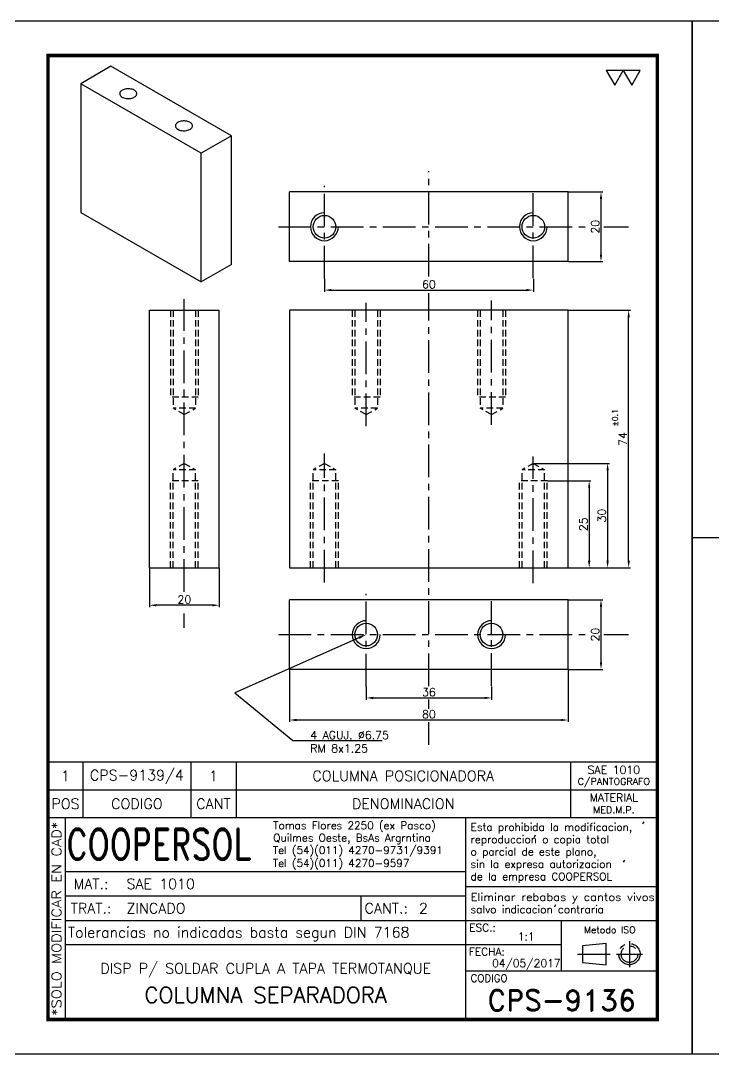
# Model space of a CAD drawing. Extents: x -13768 to 18086, y -10615 to 1188.
# Drawn here: x 2957.1 to 3156.1, y 891 to 1188 of the extents above; entities that cross this region are included whole.
import ezdxf
from ezdxf import colors
from ezdxf.entities.mleader import LeaderData, LeaderLine
from ezdxf.enums import TextEntityAlignment as Align
from ezdxf.math import Vec2, Vec3

# ---------------------------------------------------------------- set-up
doc = ezdxf.new("R2010")
doc.units = 0
doc.header["$LTSCALE"] = 7.5
doc.header["$MEASUREMENT"] = 0
doc.linetypes.add('CENTER', pattern=[2, 1.25, -0.25, 0.25, -0.25])
doc.linetypes.add('HIDDEN', pattern=[0.375, 0.25, -0.125])
doc.layers.get('0').update_dxf_attribs({"linetype": 'CONTINUOUS'})
doc.layers.get('DEFPOINTS').update_dxf_attribs({"linetype": 'CONTINUOUS'})
for name, color, linetype in [('0-CO', 3, 'CONTINUOUS'), ('1', 1, 'CENTER'), ('CL', 1, 'CENTER'), ('CO', 3, 'CONTINUOUS'), ('FI', 1, 'CONTINUOUS'), ('OC', 1, 'HIDDEN')]:
    doc.layers.add(name, color=color, linetype=linetype)
doc.styles.add('ROMAND', font='ROMAND')
doc.styles.add('ROMANS', font='ROMANS.SHX')
doc.dimstyles.new('1', dxfattribs={"dimtxt": 2.3, "dimasz": 2, "dimexe": 0.5, "dimexo": 0.0625, "dimgap": 0.5, "dimtad": 1, "dimdec": 4, "dimdsep": 46, "dimtxsty": 'ROMANS', "dimcen": -2, "dimclrt": 7, "dimadec": 0, "dimazin": 0, "dimtfac": 0.869565, "dimtdec": 4, "dimtmove": 0, "dimatfit": 3, "dimfxl": 1, "dimtolj": 1, "dimarcsym": 0})

# ---------------------------------------------------------------- blocks, each defined once
blk = doc.blocks.new('A4G')
blk.add_line((0, 148.5), (9.75, 148.5))
blk.add_lwpolyline([(0, 297), (210, 297), (210, 0), (0, 0)], close=True)
at = {"const_width": 1}
blk.add_lwpolyline([(25, 287), (200, 287), (200, 10), (25, 10)], close=True, dxfattribs=at)
blk = doc.blocks.new('*D134')
at = {"layer": 'CO', "color": 0, "lineweight": -2}
for p, q in [((3114.43, 1021.6), (3124.3, 1021.6)), ((3123.8, 1019.6), (3123.8, 1003.6)), ((3114.43, 1001.6), (3124.3, 1001.6))]:
    blk.add_line(p, q, dxfattribs=at)
at = {"layer": 'CO', "color": 0}
for points in [[(3123.47, 1019.6), (3124.14, 1019.6), (3123.8, 1021.6)], [(3123.47, 1003.6), (3124.14, 1003.6), (3123.8, 1001.6)]]:
    blk.add_solid(points, dxfattribs=at)
at = {"layer": 'DEFPOINTS', "color": 0}
for p in [(3114.37, 1021.6), (3114.37, 1001.6), (3123.8, 1001.6)]:
    blk.add_point(p, dxfattribs=at)
at = {"layer": 'CO', "color": 7, "insert": (3122.15, 1011.6), "char_height": 2.3, "attachment_point": 5, "rotation": 90, "style": 'ROMANS'}
blk.add_mtext('\\A1;20', dxfattribs=at)
blk = doc.blocks.new('*D135')
at = {"layer": 'CO', "color": 0, "lineweight": -2}
for p, q in [((3108.43, 1055.8), (3120.91, 1055.8)), ((3120.41, 1053.8), (3120.41, 1032.8)), ((3114.43, 1030.8), (3120.91, 1030.8))]:
    blk.add_line(p, q, dxfattribs=at)
at = {"layer": 'CO', "color": 0}
for points in [[(3120.08, 1053.8), (3120.75, 1053.8), (3120.41, 1055.8)], [(3120.08, 1032.8), (3120.75, 1032.8), (3120.41, 1030.8)]]:
    blk.add_solid(points, dxfattribs=at)
at = {"layer": 'DEFPOINTS', "color": 0}
for p in [(3108.37, 1055.8), (3114.37, 1030.8), (3120.41, 1030.8)]:
    blk.add_point(p, dxfattribs=at)
at = {"layer": 'CO', "color": 7, "insert": (3118.76, 1043.3), "char_height": 2.3, "attachment_point": 5, "rotation": 90, "style": 'ROMANS'}
blk.add_mtext('\\A1;25', dxfattribs=at)
blk = doc.blocks.new('*D136')
at = {"layer": 'CO', "color": 0, "lineweight": -2}
for p, q in [((3104.43, 1060.8), (3126.2, 1060.8)), ((3125.7, 1058.8), (3125.7, 1032.8)), ((3114.43, 1030.8), (3126.2, 1030.8))]:
    blk.add_line(p, q, dxfattribs=at)
at = {"layer": 'CO', "color": 0}
for points in [[(3125.37, 1058.8), (3126.03, 1058.8), (3125.7, 1060.8)], [(3125.37, 1032.8), (3126.03, 1032.8), (3125.7, 1030.8)]]:
    blk.add_solid(points, dxfattribs=at)
at = {"layer": 'DEFPOINTS', "color": 0}
for p in [(3104.37, 1060.8), (3114.37, 1030.8), (3125.7, 1030.8)]:
    blk.add_point(p, dxfattribs=at)
at = {"layer": 'CO', "color": 7, "insert": (3124.05, 1045.8), "char_height": 2.3, "attachment_point": 5, "rotation": 90, "style": 'ROMANS'}
blk.add_mtext('\\A1;30', dxfattribs=at)
blk = doc.blocks.new('*D137')
at = {"layer": 'CO', "color": 0, "lineweight": -2}
for p, q in [((3114.43, 1104.8), (3132.25, 1104.8)), ((3131.75, 1032.8), (3131.75, 1102.8)), ((3114.43, 1030.8), (3132.25, 1030.8))]:
    blk.add_line(p, q, dxfattribs=at)
at = {"layer": 'CO', "color": 0}
for points in [[(3131.42, 1102.8), (3132.09, 1102.8), (3131.75, 1104.8)], [(3131.42, 1032.8), (3132.09, 1032.8), (3131.75, 1030.8)]]:
    blk.add_solid(points, dxfattribs=at)
at = {"layer": 'DEFPOINTS', "color": 0}
for p in [(3114.37, 1104.8), (3131.75, 1104.8), (3114.37, 1030.8)]:
    blk.add_point(p, dxfattribs=at)
at = {"layer": 'CO', "color": 7, "insert": (3130.1, 1067.8), "char_height": 2.3, "attachment_point": 5, "rotation": 90, "style": 'ROMANS'}
blk.add_mtext('\\A1;74', dxfattribs=at)
blk = doc.blocks.new('*D138')
at = {"layer": 'CO', "color": 0, "lineweight": -2}
for p, q in [((2994.13, 1030.74), (2994.13, 1019.53)), ((3014.13, 1030.74), (3014.13, 1019.53)), ((3012.13, 1020.03), (2996.13, 1020.03))]:
    blk.add_line(p, q, dxfattribs=at)
at = {"layer": 'CO', "color": 0}
for points in [[(2996.13, 1020.36), (2996.13, 1019.69), (2994.13, 1020.03)], [(3012.13, 1020.36), (3012.13, 1019.69), (3014.13, 1020.03)]]:
    blk.add_solid(points, dxfattribs=at)
at = {"layer": 'DEFPOINTS', "color": 0}
for p in [(2994.13, 1030.8), (3014.13, 1030.8), (2994.13, 1020.03)]:
    blk.add_point(p, dxfattribs=at)
at = {"layer": 'CO', "color": 7, "insert": (3004.13, 1021.68), "char_height": 2.3, "attachment_point": 5, "style": 'ROMANS'}
blk.add_mtext('\\A1;20', dxfattribs=at)
blk = doc.blocks.new('*D139')
at = {"layer": 'CO', "color": 0, "lineweight": -2}
for p, q in [((3056.37, 996.65), (3056.37, 992.9)), ((3092.37, 996.65), (3092.37, 992.9)), ((3058.37, 993.4), (3090.37, 993.4))]:
    blk.add_line(p, q, dxfattribs=at)
at = {"layer": 'CO', "color": 0}
for points in [[(3058.37, 993.73), (3058.37, 993.07), (3056.37, 993.4)], [(3090.37, 993.73), (3090.37, 993.07), (3092.37, 993.4)]]:
    blk.add_solid(points, dxfattribs=at)
at = {"layer": 'DEFPOINTS', "color": 0}
for p in [(3056.37, 996.71), (3092.37, 996.71), (3092.37, 993.4)]:
    blk.add_point(p, dxfattribs=at)
at = {"layer": 'CO', "color": 7, "insert": (3074.37, 995.05), "char_height": 2.3, "attachment_point": 5, "style": 'ROMANS'}
blk.add_mtext('\\A1;36', dxfattribs=at)
blk = doc.blocks.new('*D140')
at = {"layer": 'CO', "color": 0, "lineweight": -2}
for p, q in [((3034.37, 1001.54), (3034.37, 986.56)), ((3114.37, 1001.54), (3114.37, 986.56)), ((3112.37, 987.06), (3036.37, 987.06))]:
    blk.add_line(p, q, dxfattribs=at)
at = {"layer": 'CO', "color": 0}
for points in [[(3036.37, 987.39), (3036.37, 986.72), (3034.37, 987.06)], [(3112.37, 987.39), (3112.37, 986.72), (3114.37, 987.06)]]:
    blk.add_solid(points, dxfattribs=at)
at = {"layer": 'DEFPOINTS', "color": 0}
for p in [(3034.37, 1001.6), (3114.37, 1001.6), (3034.37, 987.06)]:
    blk.add_point(p, dxfattribs=at)
at = {"layer": 'CO', "color": 7, "insert": (3074.37, 988.71), "char_height": 2.3, "attachment_point": 5, "style": 'ROMANS'}
blk.add_mtext('\\A1;80', dxfattribs=at)
blk = doc.blocks.new('*D141')
at = {"layer": 'CO', "color": 0, "lineweight": -2}
for p, q in [((3114.43, 1138.79), (3124.3, 1138.79)), ((3123.8, 1136.79), (3123.8, 1120.79)), ((3114.43, 1118.79), (3124.3, 1118.79))]:
    blk.add_line(p, q, dxfattribs=at)
at = {"layer": 'CO', "color": 0}
for points in [[(3123.47, 1136.79), (3124.14, 1136.79), (3123.8, 1138.79)], [(3123.47, 1120.79), (3124.14, 1120.79), (3123.8, 1118.79)]]:
    blk.add_solid(points, dxfattribs=at)
at = {"layer": 'DEFPOINTS', "color": 0}
for p in [(3114.37, 1138.79), (3114.37, 1118.79), (3123.8, 1118.79)]:
    blk.add_point(p, dxfattribs=at)
at = {"layer": 'CO', "color": 7, "insert": (3122.15, 1128.79), "char_height": 2.3, "attachment_point": 5, "rotation": 90, "style": 'ROMANS'}
blk.add_mtext('\\A1;20', dxfattribs=at)
blk = doc.blocks.new('*D142')
at = {"layer": 'CO', "color": 0, "lineweight": -2}
for p, q in [((3044.37, 1113.84), (3044.37, 1110.09)), ((3104.37, 1113.84), (3104.37, 1110.09)), ((3046.37, 1110.59), (3102.37, 1110.59))]:
    blk.add_line(p, q, dxfattribs=at)
at = {"layer": 'CO', "color": 0}
for points in [[(3046.37, 1110.92), (3046.37, 1110.26), (3044.37, 1110.59)], [(3102.37, 1110.92), (3102.37, 1110.26), (3104.37, 1110.59)]]:
    blk.add_solid(points, dxfattribs=at)
at = {"layer": 'DEFPOINTS', "color": 0}
for p in [(3044.37, 1113.91), (3104.37, 1113.91), (3104.37, 1110.59)]:
    blk.add_point(p, dxfattribs=at)
at = {"layer": 'CO', "color": 7, "insert": (3074.37, 1112.24), "char_height": 2.3, "attachment_point": 5, "style": 'ROMANS'}
blk.add_mtext('\\A1;60', dxfattribs=at)
blk = doc.blocks.new('LISPIE')
blk.add_line((0, 0), (0, 8))
at = {"layer": 'FI', "color": 7}
for p, q in [((0, 8), (175, 8)), ((10, 8), (10, 0)), ((41, 8), (41, 0)), ((54, 8), (54, 0)), ((150, 8), (150, 0))]:
    blk.add_line(p, q, dxfattribs=at)
at = {"style": 'ROMANS'}
for tag, height, p in [('MATERIAL', 2.3, (162.5, 5.75)), ('POS', 3, (5, 4)), ('CODIGO', 3, (25.5, 4)), ('CANT', 3, (47.5, 4)), ('DENOMINACION', 3, (102, 4)), ('MED.M.P.', 2, (162.5, 2.25))]:
    blk.add_attdef(tag, text='', height=height, dxfattribs=at).set_placement(p, align=Align.MIDDLE)
blk = doc.blocks.new('COOPERSOLROT-02')
for p, q in [((0, 58), (175, 58)), ((0, 0), (0, 58)), ((5, 0), (5, 58)), ((120, 0), (120, 58)), ((175, 0), (175, 58)), ((5, 42.5), (120, 42.5)), ((120, 38.19), (175, 38.19)), ((5, 35.5), (120, 35.5)), ((89.89, 28.5), (89.89, 35.5)), ((5, 28.5), (175, 28.5)), ((147.5, 14), (147.5, 28.5)), ((147.5, 21.5), (5, 21.5)), ((120, 14), (175, 14)), ((0, 0), (175, 0))]:
    blk.add_line(p, q)
at = {"color": 1, "linetype": 'CENTER'}
blk.add_line((166.98, 22.51), (166.98, 15.06), dxfattribs=at)
for points in [[(152.09, 18.79), (161.93, 18.79)], [(163.26, 18.79), (170.71, 18.79)]]:
    blk.add_lwpolyline(points, dxfattribs=at)
at = {"layer": '1'}
for points in [[(170.85, 56.26), (171.21, 56.85)], [(139.66, 52.43), (140.02, 53.02)], [(165.28, 45.22), (165.64, 45.81)], [(145.46, 32.42), (145.82, 33.01)]]:
    blk.add_lwpolyline(points, dxfattribs=at)
blk.add_lwpolyline([(160.25, 18.79), (160.25, 21.83), (153.47, 21.16), (153.47, 16.41), (160.25, 15.74)], close=True, dxfattribs=at)
for radius in [3.05, 2.37]:
    blk.add_circle((166.98, 18.79), radius, dxfattribs=at)
at = {"style": 'ROMANS', "width": 0.996387}
blk.add_text('*SOLO MODIFICAR EN CAD*', height=2.7, rotation=90, dxfattribs=at).set_placement((3.77, 1.09), (3.77, 56.81), align=Align.FIT)
at = {"style": 'ROMAND', "width": 0.75}
blk.add_text('COOPERSOL', height=9, dxfattribs=at).set_placement((5.26, 45.85))
at = {"style": 'ROMANS'}
for s, p in [('MAT.:', (7.32, 37.47)), ('TRAT.:', (6.5, 30.47)), ('CANT.:', (90.89, 30.47)), ('Tolerancias no indicadas basta segun DIN 7168', (5.7, 23.56))]:
    blk.add_text(s, height=3, dxfattribs=at).set_placement(p)
for tag, height, style, p in [('CONJUNTO', 2.3, 'ROMANS', (62.5, 17.5)), ('SUBCONJUNTO', 3, 'ROMANS', (62.5, 11.5)), ('DENOMINACION', 4.5, 'ROMANS', (62.5, 4.75)), ('COD-PLA', 6, 'ROMAND', (147.5, 5.5))]:
    blk.add_attdef(tag, text='', height=height, dxfattribs=dict(style=style)).set_placement(p, align=Align.MIDDLE)
at = {"layer": '1', "style": 'ROMANS'}
for s, height, p in [('Tomas Flores 2250 (ex Pasco)', 2.2, (64.69, 54.68)), ('Esta prohibida la modificacion,', 2.2, (121.36, 54.23)), ('Quilmes Oeste, BsAs Argrntina', 2.2, (64.69, 51.12)), ('reproduccion o copia total', 2.2, (121.36, 50.67)), ('Tel (54)(011) 4270-9731/9391', 2.2, (64.55, 47.56)), ('o parcial de este plano,', 2.2, (121.36, 47.11)), ('Tel (54)(011) 4270-9597', 2.2, (64.55, 43.83)), ('sin la expresa autorizacion ', 2.2, (121.36, 43.55)), ('de la empresa COOPERSOL', 2.2, (121.36, 39.99)), ('salvo indicacion contraria', 2.2, (121.36, 30.54)), ('ESC.:', 2.25, (120.89, 25.29)), ('FECHA:', 2.25, (120.81, 18.36)), ('CODIGO', 2.16, (121.33, 10.78))]:
    blk.add_text(s, height=height, dxfattribs=at).set_placement(p)
at = {"layer": '1', "style": 'ROMANS', "width": 0.96139}
blk.add_text('Eliminar rebabas y cantos vivos', height=2.2, dxfattribs=at).set_placement((121.34, 34.1), (174.21, 34.1), align=Align.FIT)
at = {"layer": '1', "style": 'ROMANS'}
blk.add_text('Metodo ISO', height=1.948, dxfattribs=at).set_placement((161.34, 25.77), align=Align.MIDDLE)
for tag, p in [('MAT', (22.51, 37.47)), ('TRAT', (22.51, 30.47)), ('CANT', (106.49, 30.47))]:
    blk.add_attdef(tag, p, '', height=3, dxfattribs=at)
for tag, p in [('ESC', (137.33, 22.73)), ('FECHA', (137.33, 15.06))]:
    blk.add_attdef(tag, text='', height=2.25, dxfattribs=at).set_placement(p, align=Align.CENTER)
blk = doc.blocks.new('TOL')
at = {"layer": '0-CO', "style": 'ROMANS'}
for tag, p in [('TOLSUP', (2.34, 3.94)), ('TOLINF', (2.34, 1.29))]:
    blk.add_attdef(tag, p, '', height=1.64, dxfattribs=at)

msp = doc.modelspace()

# ---------------------------------------------------------------- linework, layer by layer
for p, q in [((3034.36888, 1118.78891), (3034.36888, 1138.78891)), ((3114.36888, 1138.78891), (3034.36888, 1138.78891)), ((3114.36888, 1118.78891), (3114.36888, 1138.78891)), ((3114.36888, 1118.78891), (3034.36888, 1118.78891)), ((2994.13163, 1030.79933), (2994.13163, 1104.79933)), ((2994.13163, 1104.79933), (3014.13163, 1104.79933)), ((3014.13163, 1030.79933), (3014.13163, 1104.79933)), ((3034.36888, 1104.79933), (3034.36888, 1030.79933)), ((3114.36888, 1104.79933), (3034.36888, 1104.79933)), ((3114.36888, 1030.79933), (3114.36888, 1104.79933)), ((2994.13163, 1030.79933), (3014.13163, 1030.79933)), ((3034.36888, 1030.79933), (3114.36888, 1030.79933)), ((3034.36888, 1001.59753), (3034.36888, 1021.59753)), ((3114.36888, 1021.59753), (3034.36888, 1021.59753)), ((3114.36888, 1001.59753), (3114.36888, 1021.59753)), ((3114.36888, 1001.59753), (3034.36888, 1001.59753))]:
    msp.add_line(p, q)
for centre in [(3044.36888, 1128.78891), (3104.36888, 1128.78891), (3056.36888, 1011.59753), (3092.36888, 1011.59753)]:
    msp.add_circle(centre, 3.25)
at = {"layer": 'CL'}
for p, q in [((3074.36888, 1114.46822), (3074.36888, 1144.73176)), ((3044.36888, 1113.90526), (3044.36888, 1140.50243)), ((3104.36888, 1114.05696), (3104.36888, 1140.30094)), ((3031.17006, 1128.78891), (3119.34971, 1128.78891)), ((3124.58412, 1128.78891), (3131.68796, 1128.78891)), ((3004.13163, 1023.87142), (3004.13163, 1107.9681)), ((3074.36888, 1107.49082), (3074.36888, 1109.6938)), ((3074.36888, 996.80915), (3074.36888, 1108.31202)), ((3056.36888, 1071.45827), (3056.36888, 1106.93634)), ((3092.36888, 1071.91592), (3092.36888, 1107.62418)), ((3044.36888, 1026.60098), (3044.36888, 1063.67833)), ((3104.36888, 1026.39949), (3104.36888, 1062.76304)), ((3056.36888, 996.71388), (3056.36888, 1023.31106)), ((3092.36888, 996.86558), (3092.36888, 1023.10956)), ((3004.13163, 1013.57802), (3004.13163, 1017.66754)), ((3031.17006, 1011.59753), (3119.34971, 1011.59753)), ((3124.58412, 1011.59753), (3131.68796, 1011.59753)), ((3074.36888, 990.29944), (3074.36888, 992.98693)), ((3074.36888, 979.95327), (3074.36888, 986.47722))]:
    msp.add_line(p, q, dxfattribs=at)
at = {"layer": 'CO'}
for points in [[(3127.74912, 1169.45768), (3130.19327, 1173.69108), (3125.30497, 1173.69108)], [(3132.63743, 1169.45768), (3135.08158, 1173.69108), (3130.19327, 1173.69108)]]:
    msp.add_lwpolyline(points, close=True, dxfattribs=at)
at = {"layer": 'FI'}
for p, q in [((2983.0363, 1174.89572), (2974.38131, 1169.8993)), ((3017.65625, 1154.91005), (2983.0363, 1174.89572)), ((2974.38131, 1169.8993), (2974.38131, 1132.9198)), ((3009.00126, 1149.91363), (2974.38131, 1169.8993)), ((3017.65625, 1154.91005), (3009.00126, 1149.91363)), ((3017.65625, 1117.93055), (3017.65625, 1154.91005)), ((3009.00126, 1112.93413), (3009.00126, 1149.91363)), ((2974.38131, 1132.9198), (3009.00126, 1112.93413)), ((3017.65625, 1117.93055), (3009.00126, 1112.93413))]:
    msp.add_line(p, q, dxfattribs=at)
at = {"layer": 'FI', "flags": 128}
for points in [[(2986.28192, 1168.02565), (2986.05786, 1167.87685), (2985.87185, 1167.7115), (2985.72751, 1167.53281), (2985.62766, 1167.34426), (2985.57423, 1167.14953), (2985.56827, 1166.9524), (2985.60989, 1166.75671), (2985.69829, 1166.56627), (2985.83173, 1166.38478), (2986.00763, 1166.21578), (2986.22256, 1166.06256), (2986.47234, 1165.9281), (2986.7521, 1165.81501), (2987.05641, 1165.7255), (2987.37933, 1165.66132), (2987.71458, 1165.6237), (2988.05564, 1165.61338), (2988.39587, 1165.63056), (2988.72864, 1165.67491), (2989.04749, 1165.74557), (2989.34619, 1165.84115), (2989.61895, 1165.95981), (2989.86044, 1166.09922), (2990.06598, 1166.25668), (2990.23156, 1166.42912), (2990.35395, 1166.61318), (2990.43078, 1166.80529), (2990.46054, 1167.0017), (2990.44267, 1167.19859), (2990.3775, 1167.39213), (2990.26631, 1167.57854), (2990.11126, 1167.75421), (2989.91537, 1167.91572), (2989.68245, 1168.05991), (2989.41703, 1168.18399), (2989.12428, 1168.28553), (2988.80991, 1168.36257), (2988.48002, 1168.4136), (2988.14103, 1168.43763), (2987.79956, 1168.43419), (2987.46224, 1168.40334), (2987.13563, 1168.3457), (2986.8261, 1168.26238), (2986.53967, 1168.15499), (2986.28192, 1168.02565)], [(3002.29364, 1158.78227), (3002.06958, 1158.63348), (3001.88357, 1158.46812), (3001.73924, 1158.28944), (3001.63938, 1158.10089), (3001.58596, 1157.90616), (3001.58, 1157.70903), (3001.62162, 1157.51334), (3001.71001, 1157.3229), (3001.84346, 1157.14141), (3002.01936, 1156.97241), (3002.23429, 1156.81919), (3002.48407, 1156.68473), (3002.76383, 1156.57164), (3003.06813, 1156.48213), (3003.39105, 1156.41794), (3003.72631, 1156.38032), (3004.06737, 1156.37), (3004.40759, 1156.38719), (3004.74037, 1156.43154), (3005.05921, 1156.5022), (3005.35792, 1156.59778), (3005.63067, 1156.71643), (3005.87217, 1156.85585), (3006.07771, 1157.01331), (3006.24328, 1157.18575), (3006.36568, 1157.36981), (3006.4425, 1157.56192), (3006.47227, 1157.75833), (3006.45439, 1157.95522), (3006.38923, 1158.14875), (3006.27804, 1158.33517), (3006.12299, 1158.51084), (3005.9271, 1158.67235), (3005.69417, 1158.81654), (3005.42876, 1158.94062), (3005.13601, 1159.04216), (3004.82163, 1159.1192), (3004.49174, 1159.17023), (3004.15276, 1159.19425), (3003.81128, 1159.19081), (3003.47396, 1159.15997), (3003.14736, 1159.10233), (3002.83783, 1159.019), (3002.5514, 1158.91162), (3002.29364, 1158.78227)]]:
    msp.add_lwpolyline(points, dxfattribs=at)
at = {"layer": 'FI'}
for centre in [(3044.36888, 1128.78891), (3104.36888, 1128.78891), (3056.36888, 1011.59753), (3092.36888, 1011.59753)]:
    msp.add_arc(centre, 4, 90, 0, dxfattribs=at)
at = {"layer": 'OC'}
for p, q in [((3000.13163, 1104.79933), (3000.13163, 1079.79933)), ((3000.88163, 1104.79933), (3000.88163, 1076.67572)), ((3007.38163, 1104.79933), (3007.38163, 1076.67572)), ((3008.13163, 1104.79933), (3008.13163, 1079.79933)), ((3052.36888, 1104.79933), (3052.36888, 1079.79933)), ((3053.11888, 1104.79933), (3053.11888, 1076.67572)), ((3059.61888, 1104.79933), (3059.61888, 1076.67572)), ((3060.36888, 1104.79933), (3060.36888, 1079.79933)), ((3088.36888, 1104.79933), (3088.36888, 1079.79933)), ((3089.11888, 1104.79933), (3089.11888, 1076.67572)), ((3095.61888, 1104.79933), (3095.61888, 1076.67572)), ((3096.36888, 1104.79933), (3096.36888, 1079.79933)), ((3008.13163, 1079.79933), (3000.13163, 1079.79933)), ((3060.36888, 1079.79933), (3052.36888, 1079.79933)), ((3096.36888, 1079.79933), (3088.36888, 1079.79933)), ((3004.13163, 1074.79933), (3000.88163, 1076.67572)), ((3007.38163, 1076.67572), (3000.88163, 1076.67572)), ((3004.13163, 1074.79933), (3007.38163, 1076.67572)), ((3056.36888, 1074.79933), (3053.11888, 1076.67572)), ((3059.61888, 1076.67572), (3053.11888, 1076.67572)), ((3056.36888, 1074.79933), (3059.61888, 1076.67572)), ((3092.36888, 1074.79933), (3089.11888, 1076.67572)), ((3095.61888, 1076.67572), (3089.11888, 1076.67572)), ((3092.36888, 1074.79933), (3095.61888, 1076.67572)), ((3004.13163, 1060.79933), (3000.88163, 1058.92295)), ((3004.13163, 1060.79933), (3007.38163, 1058.92295)), ((3044.36888, 1060.79933), (3041.11888, 1058.92295)), ((3044.36888, 1060.79933), (3047.61888, 1058.92295)), ((3104.36888, 1060.79933), (3101.11888, 1058.92295)), ((3104.36888, 1060.79933), (3107.61888, 1058.92295)), ((3000.88163, 1030.79933), (3000.88163, 1058.92295)), ((3007.38163, 1058.92295), (3000.88163, 1058.92295)), ((3007.38163, 1030.79933), (3007.38163, 1058.92295)), ((3041.11888, 1030.79933), (3041.11888, 1058.92295)), ((3047.61888, 1058.92295), (3041.11888, 1058.92295)), ((3047.61888, 1030.79933), (3047.61888, 1058.92295)), ((3101.11888, 1030.79933), (3101.11888, 1058.92295)), ((3107.61888, 1058.92295), (3101.11888, 1058.92295)), ((3107.61888, 1030.79933), (3107.61888, 1058.92295)), ((3000.13163, 1030.79933), (3000.13163, 1055.79933)), ((3008.13163, 1055.79933), (3000.13163, 1055.79933)), ((3008.13163, 1030.79933), (3008.13163, 1055.79933)), ((3040.36888, 1030.79933), (3040.36888, 1055.79933)), ((3048.36888, 1055.79933), (3040.36888, 1055.79933)), ((3048.36888, 1030.79933), (3048.36888, 1055.79933)), ((3100.36888, 1030.79933), (3100.36888, 1055.79933)), ((3108.36888, 1055.79933), (3100.36888, 1055.79933)), ((3108.36888, 1030.79933), (3108.36888, 1055.79933))]:
    msp.add_line(p, q, dxfattribs=at)

# ---------------------------------------------------------------- block references
for p in [(2940, 891), (3150, 891)]:
    msp.add_blockref('A4G', p)
for p, values in [((2965, 967), {'POS': '1', 'DENOMINACION': 'COLUMNA POSICIONADORA', 'CANT': '1', 'CODIGO': 'CPS-9139/4', 'MED.M.P.': 'C/PANTOGRAFO', 'MATERIAL': 'SAE 1010'}), ((2965, 959), {'POS': 'POS', 'DENOMINACION': 'DENOMINACION', 'CANT': 'CANT', 'CODIGO': 'CODIGO', 'MED.M.P.': 'MED.M.P.', 'MATERIAL': 'MATERIAL'})]:
    msp.add_blockref('LISPIE', p).add_auto_attribs(values)
ref = msp.add_blockref('COOPERSOLROT-02', (2965, 901))
ref.add_attrib('COD-PLA', 'CPS-9136', dxfattribs={"height": 6, "style": 'ROMAND'}).set_placement((3112.5, 906.5), align=Align.MIDDLE)
ref.add_attrib('FECHA', '04/05/2017', dxfattribs={"layer": '1', "height": 2.25, "style": 'ROMANS'}).set_placement((3102.33468, 916.061), align=Align.CENTER)
ref.add_attrib('MAT', 'SAE 1010', (2987.50529, 938.46815), dxfattribs={"layer": '1', "height": 3, "style": 'ROMANS'})
ref.add_attrib('TRAT', 'ZINCADO', (2987.50529, 931.46815), dxfattribs={"layer": '1', "height": 3, "style": 'ROMANS'})
ref.add_attrib('ESC', '1:1', dxfattribs={"layer": '1', "height": 2.25, "style": 'ROMANS'}).set_placement((3102.33468, 923.72855), align=Align.CENTER)
ref.add_attrib('CANT', '2', (3071.49059, 931.46815), dxfattribs={"layer": '1', "height": 3, "style": 'ROMANS'})
ref.add_attrib('DENOMINACION', 'COLUMNA SEPARADORA', dxfattribs={"height": 4.5, "style": 'ROMANS'}).set_placement((3027.5, 908.03781), align=Align.MIDDLE)
ref.add_attrib('SUBCONJUNTO', 'DISP P/ SOLDAR CUPLA A TAPA TERMOTANQUE', dxfattribs={"height": 3, "style": 'ROMANS'}).set_placement((3027.5, 915.47785), align=Align.MIDDLE)
at = {"layer": 'CO'}
ref = msp.add_blockref('TOL', (3132.56222, 1069.01414), dxfattribs=dict(at, rotation=90))
ref.add_attrib('TOLSUP', '%%p0.1', (3128.62568, 1071.35862), dxfattribs={"layer": '0-CO', "height": 1.636364, "rotation": 90, "style": 'ROMANS'})

# ---------------------------------------------------------------- dimensions: what is measured, and where the dimension line sits
for base, p1, p2, picture, middle in [((3123.80421, 1118.78891), (3114.36888, 1138.78891), (3114.36888, 1118.78891), '*D141', (3122.15421, 1128.78891)), ((3131.75472, 1104.79933), (3114.36888, 1030.79933), (3114.36888, 1104.79933), '*D137', (3130.10472, 1067.79933)), ((3125.70125, 1030.79933), (3104.36888, 1060.79933), (3114.36888, 1030.79933), '*D136', (3124.05125, 1045.79933)), ((3120.41491, 1030.79933), (3108.36888, 1055.79933), (3114.36888, 1030.79933), '*D135', (3118.76491, 1043.29933)), ((3123.80421, 1001.59753), (3114.36888, 1021.59753), (3114.36888, 1001.59753), '*D134', (3122.15421, 1011.59753))]:
    dim = msp.add_linear_dim(base=base, p1=p1, p2=p2, angle=90, dimstyle='1', dxfattribs=at)
    dim.commit()
    dim.dimension.update_dxf_attribs({"geometry": picture, "text_midpoint": middle})
for base, p1, p2, picture, middle in [((3104.36888, 1110.59129), (3044.36888, 1113.90526), (3104.36888, 1113.90526), '*D142', (3074.36888, 1112.24129)), ((2994.13163, 1020.02799), (3014.13163, 1030.79933), (2994.13163, 1030.79933), '*D138', (3004.13163, 1021.67799)), ((3034.36888, 987.05604), (3114.36888, 1001.59753), (3034.36888, 1001.59753), '*D140', (3074.36888, 988.70604)), ((3092.36888, 993.39991), (3056.36888, 996.71388), (3092.36888, 996.71388), '*D139', (3074.36888, 995.04991))]:
    dim = msp.add_linear_dim(base=base, p1=p1, p2=p2, dimstyle='1', dxfattribs=at)
    dim.commit()
    dim.dimension.update_dxf_attribs({"geometry": picture, "text_midpoint": middle})

# ---------------------------------------------------------------- leaders
ml = msp.add_multileader_mtext('Standard', dxfattribs=at)
ml.set_content('4 AGUJ. %%C6.75\\PRM 8x1.25', color=7, style='ROMANS')
ml.set_leader_properties(color=256, linetype='ByLayer', lineweight=-1)
ml.build(insert=Vec2(0, 0))
ml.multileader.update_dxf_attribs({"text_left_attachment_type": 6, "text_right_attachment_type": 5, "dogleg_length": 4, "arrow_head_size": 2.3})
ctx = ml.context
ctx.base_point, ctx.char_height, ctx.arrow_head_size, ctx.landing_gap_size, ctx.plane_origin = Vec3(3039.30793, 981.12444), 2.3, 2.3, 1, Vec3(3064.36888, 1017.43172)
ctx.left_attachment, ctx.right_attachment = 6, 5
notes = []
notes.append((ctx, [(0, (1, 1, 0), (3035.30793, 981.12444), (1, 0), 4, [(0, [(3056.36888, 1011.59753), (3018.62126, 994.84615)], 0, [])])]))
ctx.mtext.insert, ctx.mtext.flow_direction = Vec3(3040.30793, 983.88444), 5
for ctx, leaders in notes:
    for number, flags, end, landing, length, lines in leaders:
        leader = LeaderData()
        leader.index, (leader.has_last_leader_line, leader.has_dogleg_vector, leader.attachment_direction) = number, flags
        leader.last_leader_point, leader.dogleg_vector, leader.dogleg_length = Vec3(end), Vec3(landing), length
        for number, points, colour, breaks in lines:
            line = LeaderLine()
            line.index, line.vertices, line.color, line.breaks = number, Vec3.list(points), colors.encode_raw_color(colour), breaks
            leader.lines.append(line)
        ctx.leaders.append(leader)

doc.saveas('drawing.dxf')
